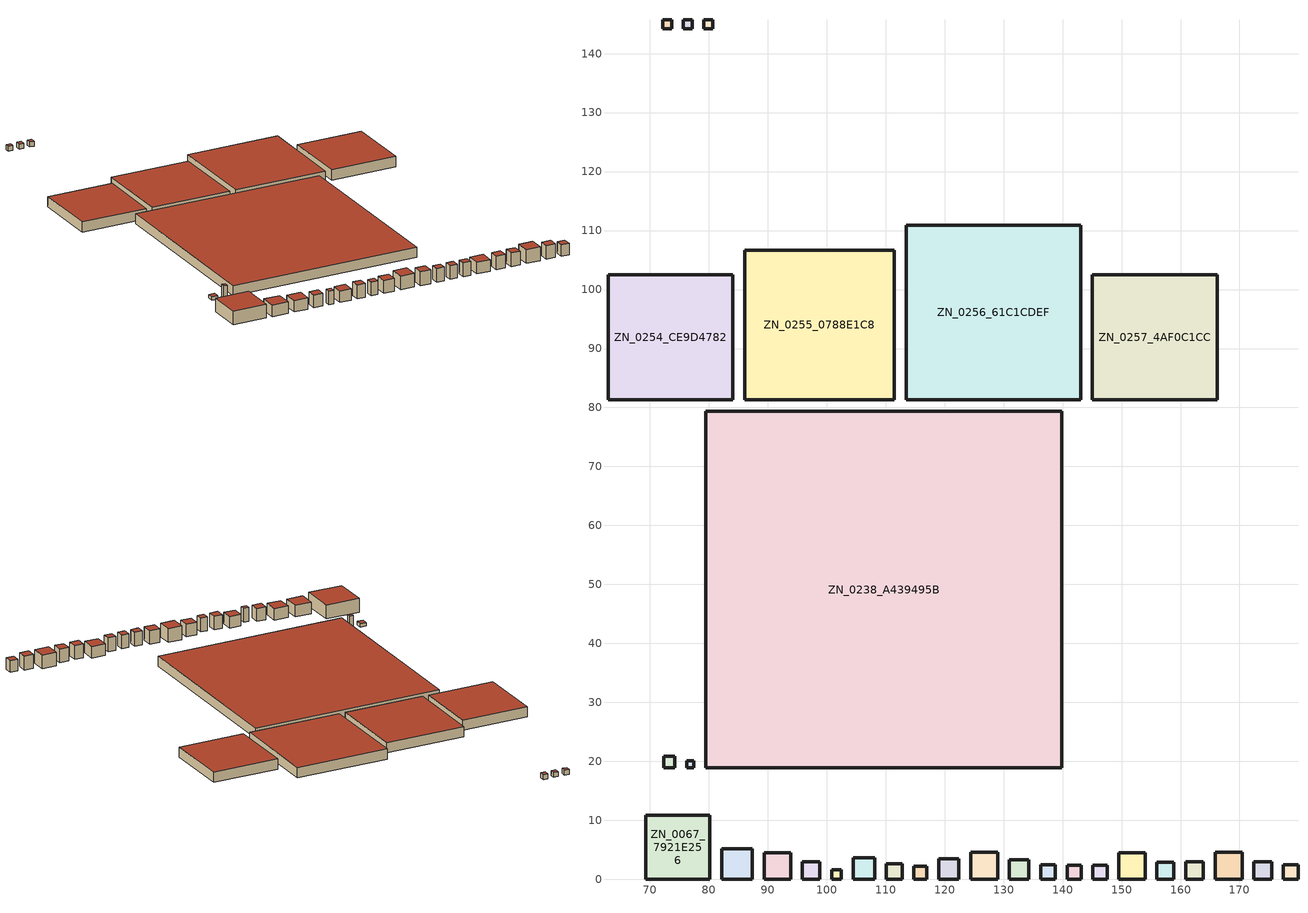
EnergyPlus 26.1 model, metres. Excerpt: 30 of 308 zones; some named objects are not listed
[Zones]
ZN_0067_7921E256
 floor ground (Default_Floor_Construction): 69.35,10.85 80.2,10.85 80.2,0 69.35,0 z26.6
 wall outside (Default_Wall_Construction): 80.2,10.85 69.35,10.85 69.35,0 80.2,0 80.2,10.85 z26.6:30.92
 roof outside (Default_Roof_Construction): 69.35,0 80.2,0 80.2,10.85 69.35,10.85 z30.92
ZN_0073_89407D05
 floor ground (Default_Floor_Construction): 82.2,5.21 87.4,5.21 87.4,0 82.2,0 z26.6
 wall outside (Default_Wall_Construction): 87.4,5.21 82.2,5.21 82.2,0 87.4,0 87.4,5.21 z26.6:30.2
 roof outside (Default_Roof_Construction): 82.2,0 87.4,0 87.4,5.21 82.2,5.21 z30.2
ZN_0074_4243A346
 floor ground (Default_Floor_Construction): 89.4,4.49 93.89,4.49 93.89,0 89.4,0 z26.6
 wall outside (Default_Wall_Construction): 93.89,4.49 89.4,4.49 89.4,0 93.89,0 93.89,4.49 z26.6:30.2
 roof outside (Default_Roof_Construction): 89.4,0 93.89,0 93.89,4.49 89.4,4.49 z30.2
ZN_0153_B9D61F34
 floor ground (Default_Floor_Construction): 95.89,2.95 98.84,2.95 98.84,0 95.89,0 z26.6
 wall outside (Default_Wall_Construction): 98.84,2.95 95.89,2.95 95.89,0 98.84,0 98.84,2.95 z26.6:30.6
 roof outside (Default_Roof_Construction): 95.89,0 98.84,0 98.84,2.95 95.89,2.95 z30.6
ZN_0154_04DA8D93
 floor ground (Default_Floor_Construction): 100.84,1.63 102.47,1.63 102.47,0 100.84,0 z26.6
 wall outside (Default_Wall_Construction): 102.47,1.63 100.84,1.63 100.84,0 102.47,0 102.47,1.63 z26.6:30.92
 roof outside (Default_Roof_Construction): 100.84,0 102.47,0 102.47,1.63 100.84,1.63 z30.92
ZN_0155_9D91A08E
 floor ground (Default_Floor_Construction): 104.47,3.65 108.12,3.65 108.12,0 104.47,0 z26.6
 wall outside (Default_Wall_Construction): 108.12,3.65 104.47,3.65 104.47,0 108.12,0 108.12,3.65 z26.6:30.2
 roof outside (Default_Roof_Construction): 104.47,0 108.12,0 108.12,3.65 104.47,3.65 z30.2
ZN_0156_4CAB573A
 floor ground (Default_Floor_Construction): 110.12,2.67 112.79,2.67 112.79,0 110.12,0 z26.6
 wall outside (Default_Wall_Construction): 112.79,2.67 110.12,2.67 110.12,0 112.79,0 112.79,2.67 z26.6:30.92
 roof outside (Default_Roof_Construction): 110.12,0 112.79,0 112.79,2.67 110.12,2.67 z30.92
ZN_0157_D9287011
 floor ground (Default_Floor_Construction): 114.79,2.18 116.97,2.18 116.97,0 114.79,0 z26.6
 wall outside (Default_Wall_Construction): 116.97,2.18 114.79,2.18 114.79,0 116.97,0 116.97,2.18 z26.6:30.92
 roof outside (Default_Roof_Construction): 114.79,0 116.97,0 116.97,2.18 114.79,2.18 z30.92
ZN_0158_27FD3C13
 floor ground (Default_Floor_Construction): 118.97,3.46 122.42,3.46 122.42,0 118.97,0 z26.6
 wall outside (Default_Wall_Construction): 122.42,3.46 118.97,3.46 118.97,0 122.42,0 122.42,3.46 z26.6:30.6
 roof outside (Default_Roof_Construction): 118.97,0 122.42,0 122.42,3.46 118.97,3.46 z30.6
ZN_0159_9D803010
 floor ground (Default_Floor_Construction): 124.42,4.55 128.98,4.55 128.98,0 124.42,0 z26.6
 wall outside (Default_Wall_Construction): 128.98,4.55 124.42,4.55 124.42,0 128.98,0 128.98,4.55 z26.6:30.92
 roof outside (Default_Roof_Construction): 124.42,0 128.98,0 128.98,4.55 124.42,4.55 z30.92
ZN_0160_4B3AB0EC
 floor ground (Default_Floor_Construction): 130.98,3.33 134.3,3.33 134.3,0 130.98,0 z26.6
 wall outside (Default_Wall_Construction): 134.3,3.33 130.98,3.33 130.98,0 134.3,0 134.3,3.33 z26.6:30.92
 roof outside (Default_Roof_Construction): 130.98,0 134.3,0 134.3,3.33 130.98,3.33 z30.92
ZN_0161_3F37EE41
 floor ground (Default_Floor_Construction): 136.3,2.46 138.77,2.46 138.77,0 136.3,0 z26.6
 wall outside (Default_Wall_Construction): 138.77,2.46 136.3,2.46 136.3,0 138.77,0 138.77,2.46 z26.6:30.92
 roof outside (Default_Roof_Construction): 136.3,0 138.77,0 138.77,2.46 136.3,2.46 z30.92
ZN_0162_439E8090
 floor ground (Default_Floor_Construction): 140.76,2.36 143.13,2.36 143.13,0 140.76,0 z26.6
 wall outside (Default_Wall_Construction): 143.13,2.36 140.76,2.36 140.76,0 143.13,0 143.13,2.36 z26.6:30.92
 roof outside (Default_Roof_Construction): 140.76,0 143.13,0 143.13,2.36 140.76,2.36 z30.92
ZN_0163_339C02C2
 floor ground (Default_Floor_Construction): 145.13,2.41 147.54,2.41 147.54,0 145.13,0 z26.6
 wall outside (Default_Wall_Construction): 147.54,2.41 145.13,2.41 145.13,0 147.54,0 147.54,2.41 z26.6:30.92
 roof outside (Default_Roof_Construction): 145.13,0 147.54,0 147.54,2.41 145.13,2.41 z30.92
ZN_0164_69AD16CD
 floor ground (Default_Floor_Construction): 149.54,4.47 154.01,4.47 154.01,0 149.54,0 z26.6
 wall outside (Default_Wall_Construction): 154.01,4.47 149.54,4.47 149.54,0 154.01,0 154.01,4.47 z26.6:30.2
 roof outside (Default_Roof_Construction): 149.54,0 154.01,0 154.01,4.47 149.54,4.47 z30.2
ZN_0165_8DFCB2B8
 floor ground (Default_Floor_Construction): 156.01,2.88 158.89,2.88 158.89,0 156.01,0 z26.6
 wall outside (Default_Wall_Construction): 158.89,2.88 156.01,2.88 156.01,0 158.89,0 158.89,2.88 z26.6:30.92
 roof outside (Default_Roof_Construction): 156.01,0 158.89,0 158.89,2.88 156.01,2.88 z30.92
ZN_0166_C2C36B41
 floor ground (Default_Floor_Construction): 160.89,2.98 163.87,2.98 163.87,0 160.89,0 z26.6
 wall outside (Default_Wall_Construction): 163.87,2.98 160.89,2.98 160.89,0 163.87,0 163.87,2.98 z26.6:30.92
 roof outside (Default_Roof_Construction): 160.89,0 163.87,0 163.87,2.98 160.89,2.98 z30.92
ZN_0167_520E2762
 floor ground (Default_Floor_Construction): 165.87,4.59 170.46,4.59 170.46,0 165.87,0 z26.6
 wall outside (Default_Wall_Construction): 170.46,4.59 165.87,4.59 165.87,0 170.46,0 170.46,4.59 z26.6:30.92
 roof outside (Default_Roof_Construction): 165.87,0 170.46,0 170.46,4.59 165.87,4.59 z30.92
ZN_0168_588DFD95
 floor ground (Default_Floor_Construction): 172.46,2.97 175.43,2.97 175.43,0 172.46,0 z26.6
 wall outside (Default_Wall_Construction): 175.43,2.97 172.46,2.97 172.46,0 175.43,0 175.43,2.97 z26.6:30.92
 roof outside (Default_Roof_Construction): 172.46,0 175.43,0 175.43,2.97 172.46,2.97 z30.92
ZN_0169_66E20AA4
 floor ground (Default_Floor_Construction): 177.43,2.49 179.92,2.49 179.92,0 177.43,0 z26.6
 wall outside (Default_Wall_Construction): 179.92,2.49 177.43,2.49 177.43,0 179.92,0 179.92,2.49 z26.6:30.2
 roof outside (Default_Roof_Construction): 177.43,0 179.92,0 179.92,2.49 177.43,2.49 z30.2
ZN_0227_3891FF71
 floor ground (Default_Floor_Construction): 72.34,20.86 74.28,20.86 74.28,18.92 72.34,18.92 z26.6
 wall outside (Default_Wall_Construction): 74.28,20.86 72.34,20.86 72.34,18.92 74.28,18.92 74.28,20.86 z26.6:27.65
 roof outside (Default_Roof_Construction): 72.34,18.92 74.28,18.92 74.28,20.86 72.34,20.86 z27.65
ZN_0233_4EE70807
 floor ground (Default_Floor_Construction): 76.28,20.12 77.48,20.12 77.48,18.92 76.28,18.92 z26.6
 wall outside (Default_Wall_Construction): 77.48,20.12 76.28,20.12 76.28,18.92 77.48,18.92 77.48,20.12 z26.6:30.4
 roof outside (Default_Roof_Construction): 76.28,18.92 77.48,18.92 77.48,20.12 76.28,20.12 z30.4
ZN_0238_A439495B
 floor ground (Default_Floor_Construction): 79.48,79.32 139.88,79.32 139.88,18.92 79.48,18.92 z26.6
 wall outside (Default_Wall_Construction): 139.88,79.32 79.48,79.32 79.48,18.92 139.88,18.92 139.88,79.32 z26.6:29.8
 roof outside (Default_Roof_Construction): 79.48,18.92 139.88,18.92 139.88,79.32 79.48,79.32 z29.8
ZN_0254_CE9D4782
 floor ground (Default_Floor_Construction): 62.93,102.49 84.09,102.49 84.09,81.32 62.93,81.32 z26.6
 wall outside (Default_Wall_Construction): 84.09,102.49 62.93,102.49 62.93,81.32 84.09,81.32 84.09,102.49 z26.6:29.8
 roof outside (Default_Roof_Construction): 62.93,81.32 84.09,81.32 84.09,102.49 62.93,102.49 z29.8
ZN_0255_0788E1C8
 floor ground (Default_Floor_Construction): 86.09,106.69 111.46,106.69 111.46,81.32 86.09,81.32 z26.6
 wall outside (Default_Wall_Construction): 111.46,106.69 86.09,106.69 86.09,81.32 111.46,81.32 111.46,106.69 z26.6:29.8
 roof outside (Default_Roof_Construction): 86.09,81.32 111.46,81.32 111.46,106.69 86.09,106.69 z29.8
ZN_0256_61C1CDEF
 floor ground (Default_Floor_Construction): 113.46,110.92 143.06,110.92 143.06,81.32 113.46,81.32 z26.6
 wall outside (Default_Wall_Construction): 143.06,110.92 113.46,110.92 113.46,81.32 143.06,81.32 143.06,110.92 z26.6:29.8
 roof outside (Default_Roof_Construction): 113.46,81.32 143.06,81.32 143.06,110.92 113.46,110.92 z29.8
ZN_0257_4AF0C1CC
 floor ground (Default_Floor_Construction): 145.06,102.49 166.22,102.49 166.22,81.32 145.06,81.32 z26.6
 wall outside (Default_Wall_Construction): 166.22,102.49 145.06,102.49 145.06,81.32 166.22,81.32 166.22,102.49 z26.6:29.8
 roof outside (Default_Roof_Construction): 145.06,81.32 166.22,81.32 166.22,102.49 145.06,102.49 z29.8
ZN_0299_4A29A494
 floor ground (Default_Floor_Construction): 72.2,145.75 73.7,145.75 73.7,144.25 72.2,144.25 z26.6
 wall outside (Default_Wall_Construction): 73.7,145.75 72.2,145.75 72.2,144.25 73.7,144.25 73.7,145.75 z26.6:28.17
 roof outside (Default_Roof_Construction): 72.2,144.25 73.7,144.25 73.7,145.75 72.2,145.75 z28.17
ZN_0300_57F5CE82
 floor ground (Default_Floor_Construction): 75.7,145.75 77.2,145.75 77.2,144.25 75.7,144.25 z26.6
 wall outside (Default_Wall_Construction): 77.2,145.75 75.7,145.75 75.7,144.25 77.2,144.25 77.2,145.75 z26.6:28.17
 roof outside (Default_Roof_Construction): 75.7,144.25 77.2,144.25 77.2,145.75 75.7,145.75 z28.17
ZN_0301_A2B0C854
 floor ground (Default_Floor_Construction): 79.2,145.75 80.7,145.75 80.7,144.25 79.2,144.25 z26.6
 wall outside (Default_Wall_Construction): 80.7,145.75 79.2,145.75 79.2,144.25 80.7,144.25 80.7,145.75 z26.6:28.17
 roof outside (Default_Roof_Construction): 79.2,144.25 80.7,144.25 80.7,145.75 79.2,145.75 z28.17
[Building]
GreenFlow_MVP_Building: 0, City, 0.04, 0.4, FullExterior
[SizingPeriod:DesignDay]
GreenFlow_Hanoi_Summer_Design_Day: 7, 21, SummerDesignDay, 35, 8, , , Wetbulb, 26, , , , , 101325, 3, 180, No, No, No, ASHRAEClearSky, , , , , 1
GreenFlow_Hanoi_Winter_Design_Day: 1, 21, WinterDesignDay, 12, 5, , , Wetbulb, 8, , , , , 101325, 3, 0, No, No, No, ASHRAEClearSky, , , , , 0.8
[Site:Location]
Hanoi.City: 21.03, 105.85, 7, 10
[Site:GroundTemperature:BuildingSurface]
18, 18, 20, 23, 26, 28, 29, 29, 27, 25, 22, 19
[Material]
Default_Material_Mass: MediumRough, 0.2, 1, 1000, 1000
[Material:NoMass]
Default_Insulation: MediumRough, 2
[Construction]
Default_Wall_Construction; Default_Roof_Construction: Default_Material_Mass, Default_Insulation
Default_Floor_Construction: Default_Material_Mass
[Zone]
ZN_0067_7921E256: 0, 69.3474, 0, 26.6, 1, 1, 4.32, 508.544, 117.719, , , Yes
ZN_0073_89407D05: 0, 82.1972, 0, 26.6, 1, 1, 3.6, 97.6135, 27.1149, , , Yes
ZN_0074_4243A346: 0, 89.4044, 0, 26.6, 1, 1, 3.6, 72.5348, 20.1486, , , Yes
ZN_0153_B9D61F34: 0, 95.8931, 0, 26.6, 1, 1, 4, 34.8179, 8.70449, , , Yes
ZN_0154_04DA8D93: 0, 100.843, 0, 26.6, 1, 1, 4.32, 11.439, 2.64793, , , Yes
ZN_0155_9D91A08E: 0, 104.471, 0, 26.6, 1, 1, 3.6, 47.9841, 13.3289, , , Yes
ZN_0156_4CAB573A: 0, 110.122, 0, 26.6, 1, 1, 4.32, 30.6863, 7.10331, , , Yes
ZN_0157_D9287011: 0, 114.787, 0, 26.6, 1, 1, 4.32, 20.5168, 4.74926, , , Yes
ZN_0158_27FD3C13: 0, 118.966, 0, 26.6, 1, 1, 4, 47.787, 11.9467, , , Yes
ZN_0159_9D803010: 0, 124.422, 0, 26.6, 1, 1, 4.32, 89.5774, 20.7355, , , Yes
ZN_0160_4B3AB0EC: 0, 130.976, 0, 26.6, 1, 1, 4.32, 47.7728, 11.0585, , , Yes
ZN_0161_3F37EE41: 0, 136.302, 0, 26.6, 1, 1, 4.32, 26.2151, 6.06832, , , Yes
ZN_0162_439E8090: 0, 140.765, 0, 26.6, 1, 1, 4.32, 24.1396, 5.58786, , , Yes
ZN_0163_339C02C2: 0, 145.129, 0, 26.6, 1, 1, 4.32, 25.0522, 5.79913, , , Yes
ZN_0164_69AD16CD: 0, 149.537, 0, 26.6, 1, 1, 3.6, 71.9671, 19.9909, , , Yes
ZN_0165_8DFCB2B8: 0, 156.008, 0, 26.6, 1, 1, 4.32, 35.9371, 8.31877, , , Yes
ZN_0166_C2C36B41: 0, 160.892, 0, 26.6, 1, 1, 4.32, 38.2907, 8.86358, , , Yes
ZN_0167_520E2762: 0, 165.869, 0, 26.6, 1, 1, 4.32, 90.9466, 21.0524, , , Yes
ZN_0168_588DFD95: 0, 172.458, 0, 26.6, 1, 1, 4.32, 38.1792, 8.83778, , , Yes
ZN_0169_66E20AA4: 0, 177.431, 0, 26.6, 1, 1, 3.6, 22.2898, 6.19161, , , Yes
ZN_0227_3891FF71: 0, 72.3384, 18.9181, 26.6, 1, 1, 1.0536, 3.97365, 3.7715, , , Yes
ZN_0233_4EE70807: 0, 76.2804, 18.9181, 26.6, 1, 1, 3.8, 5.46, 1.43684, , , Yes
ZN_0238_A439495B: 0, 79.4791, 18.9181, 26.6, 1, 1, 3.2, 11676.1, 3648.79, , , Yes
ZN_0254_CE9D4782: 0, 62.9272, 81.3233, 26.6, 1, 1, 3.2, 1433.14, 447.856, , , Yes
ZN_0255_0788E1C8: 0, 86.0898, 81.3233, 26.6, 1, 1, 3.2, 2059.85, 643.703, , , Yes
ZN_0256_61C1CDEF: 0, 113.461, 81.3233, 26.6, 1, 1, 3.2, 2803.41, 876.064, , , Yes
ZN_0257_4AF0C1CC: 0, 145.06, 81.3233, 26.6, 1, 1, 3.2, 1433.14, 447.856, , , Yes
ZN_0299_4A29A494: 0, 72.1997, 144.251, 26.6, 1, 1, 1.5707, 3.53408, 2.25, , , Yes
ZN_0300_57F5CE82: 0, 75.6997, 144.251, 26.6, 1, 1, 1.5707, 3.53408, 2.25, , , Yes
ZN_0301_A2B0C854: 0, 79.1997, 144.251, 26.6, 1, 1, 1.5707, 3.53408, 2.25, , , Yes
[People]
ZN_0067_7921E256_People: ZN_0067_7921E256, GreenFlow_Occupancy_Schedule, People, 11.7719, , , 0.3, , Activity_Level_Default
ZN_0073_89407D05_People: ZN_0073_89407D05, GreenFlow_Occupancy_Schedule, People, 10.8459, , , 0.3, , Activity_Level_Default
ZN_0074_4243A346_People: ZN_0074_4243A346, GreenFlow_Occupancy_Schedule, People, 8.0594, , , 0.3, , Activity_Level_Default
ZN_0153_B9D61F34_People: ZN_0153_B9D61F34, GreenFlow_Occupancy_Schedule, People, 1.7409, , , 0.3, , Activity_Level_Default
ZN_0154_04DA8D93_People: ZN_0154_04DA8D93, GreenFlow_Occupancy_Schedule, People, 0.1324, , , 0.3, , Activity_Level_Default
ZN_0155_9D91A08E_People: ZN_0155_9D91A08E, GreenFlow_Occupancy_Schedule, People, 5.3316, , , 0.3, , Activity_Level_Default
ZN_0156_4CAB573A_People: ZN_0156_4CAB573A, GreenFlow_Occupancy_Schedule, People, 0.3552, , , 0.3, , Activity_Level_Default
ZN_0157_D9287011_People: ZN_0157_D9287011, GreenFlow_Occupancy_Schedule, People, 0.2375, , , 0.3, , Activity_Level_Default
ZN_0158_27FD3C13_People: ZN_0158_27FD3C13, GreenFlow_Occupancy_Schedule, People, 2.3893, , , 0.3, , Activity_Level_Default
ZN_0159_9D803010_People: ZN_0159_9D803010, GreenFlow_Occupancy_Schedule, People, 8.2942, , , 0.3, , Activity_Level_Default
ZN_0160_4B3AB0EC_People: ZN_0160_4B3AB0EC, GreenFlow_Occupancy_Schedule, People, 0.5529, , , 0.3, , Activity_Level_Default
ZN_0161_3F37EE41_People: ZN_0161_3F37EE41, GreenFlow_Occupancy_Schedule, People, 0.6068, , , 0.3, , Activity_Level_Default
ZN_0162_439E8090_People: ZN_0162_439E8090, GreenFlow_Occupancy_Schedule, People, 0.5588, , , 0.3, , Activity_Level_Default
ZN_0163_339C02C2_People: ZN_0163_339C02C2, GreenFlow_Occupancy_Schedule, People, 0.5799, , , 0.3, , Activity_Level_Default
ZN_0164_69AD16CD_People: ZN_0164_69AD16CD, GreenFlow_Occupancy_Schedule, People, 7.9963, , , 0.3, , Activity_Level_Default
ZN_0165_8DFCB2B8_People: ZN_0165_8DFCB2B8, GreenFlow_Occupancy_Schedule, People, 0.4159, , , 0.3, , Activity_Level_Default
ZN_0166_C2C36B41_People: ZN_0166_C2C36B41, GreenFlow_Occupancy_Schedule, People, 0.8864, , , 0.3, , Activity_Level_Default
ZN_0167_520E2762_People: ZN_0167_520E2762, GreenFlow_Occupancy_Schedule, People, 8.421, , , 0.3, , Activity_Level_Default
ZN_0168_588DFD95_People: ZN_0168_588DFD95, GreenFlow_Occupancy_Schedule, People, 1.7676, , , 0.3, , Activity_Level_Default
ZN_0169_66E20AA4_People: ZN_0169_66E20AA4, GreenFlow_Occupancy_Schedule, People, 0.3096, , , 0.3, , Activity_Level_Default
ZN_0227_3891FF71_People: ZN_0227_3891FF71, GreenFlow_Occupancy_Schedule, People, 0.1257, , , 0.3, , Activity_Level_Default
ZN_0233_4EE70807_People: ZN_0233_4EE70807, GreenFlow_Occupancy_Schedule, People, 0.0479, , , 0.3, , Activity_Level_Default
ZN_0238_A439495B_People: ZN_0238_A439495B, GreenFlow_Occupancy_Schedule, People, 121.626, , , 0.3, , Activity_Level_Default
ZN_0254_CE9D4782_People: ZN_0254_CE9D4782, GreenFlow_Occupancy_Schedule, People, 44.7856, , , 0.3, , Activity_Level_Default
ZN_0255_0788E1C8_People: ZN_0255_0788E1C8, GreenFlow_Occupancy_Schedule, People, 64.3703, , , 0.3, , Activity_Level_Default
ZN_0256_61C1CDEF_People: ZN_0256_61C1CDEF, GreenFlow_Occupancy_Schedule, People, 87.6064, , , 0.3, , Activity_Level_Default
ZN_0257_4AF0C1CC_People: ZN_0257_4AF0C1CC, GreenFlow_Occupancy_Schedule, People, 44.7856, , , 0.3, , Activity_Level_Default
ZN_0299_4A29A494_People: ZN_0299_4A29A494, GreenFlow_Occupancy_Schedule, People, 0.15, , , 0.3, , Activity_Level_Default
ZN_0300_57F5CE82_People: ZN_0300_57F5CE82, GreenFlow_Occupancy_Schedule, People, 0.15, , , 0.3, , Activity_Level_Default
ZN_0301_A2B0C854_People: ZN_0301_A2B0C854, GreenFlow_Occupancy_Schedule, People, 0.15, , , 0.3, , Activity_Level_Default
[Lights]
ZN_0067_7921E256_Lights: ZN_0067_7921E256, GreenFlow_Lights_Schedule, Watts/Area, , 10, , 0, 0.4, 0.2
ZN_0073_89407D05_Lights: ZN_0073_89407D05, GreenFlow_Lights_Schedule, Watts/Area, , 12, , 0, 0.4, 0.2
ZN_0074_4243A346_Lights: ZN_0074_4243A346, GreenFlow_Lights_Schedule, Watts/Area, , 12, , 0, 0.4, 0.2
ZN_0153_B9D61F34_Lights: ZN_0153_B9D61F34, GreenFlow_Lights_Schedule, Watts/Area, , 10, , 0, 0.4, 0.2
ZN_0154_04DA8D93_Lights: ZN_0154_04DA8D93, GreenFlow_Lights_Schedule, Watts/Area, , 6, , 0, 0.4, 0.2
ZN_0155_9D91A08E_Lights: ZN_0155_9D91A08E, GreenFlow_Lights_Schedule, Watts/Area, , 12, , 0, 0.4, 0.2
ZN_0156_4CAB573A_Lights: ZN_0156_4CAB573A, GreenFlow_Lights_Schedule, Watts/Area, , 6, , 0, 0.4, 0.2
ZN_0157_D9287011_Lights: ZN_0157_D9287011, GreenFlow_Lights_Schedule, Watts/Area, , 6, , 0, 0.4, 0.2
ZN_0158_27FD3C13_Lights: ZN_0158_27FD3C13, GreenFlow_Lights_Schedule, Watts/Area, , 10, , 0, 0.4, 0.2
ZN_0159_9D803010_Lights: ZN_0159_9D803010, GreenFlow_Lights_Schedule, Watts/Area, , 12, , 0, 0.4, 0.2
ZN_0160_4B3AB0EC_Lights: ZN_0160_4B3AB0EC, GreenFlow_Lights_Schedule, Watts/Area, , 6, , 0, 0.4, 0.2
ZN_0161_3F37EE41_Lights: ZN_0161_3F37EE41, GreenFlow_Lights_Schedule, Watts/Area, , 10, , 0, 0.4, 0.2
ZN_0162_439E8090_Lights: ZN_0162_439E8090, GreenFlow_Lights_Schedule, Watts/Area, , 10, , 0, 0.4, 0.2
ZN_0163_339C02C2_Lights: ZN_0163_339C02C2, GreenFlow_Lights_Schedule, Watts/Area, , 10, , 0, 0.4, 0.2
ZN_0164_69AD16CD_Lights: ZN_0164_69AD16CD, GreenFlow_Lights_Schedule, Watts/Area, , 12, , 0, 0.4, 0.2
ZN_0165_8DFCB2B8_Lights: ZN_0165_8DFCB2B8, GreenFlow_Lights_Schedule, Watts/Area, , 6, , 0, 0.4, 0.2
ZN_0166_C2C36B41_Lights: ZN_0166_C2C36B41, GreenFlow_Lights_Schedule, Watts/Area, , 10, , 0, 0.4, 0.2
ZN_0167_520E2762_Lights: ZN_0167_520E2762, GreenFlow_Lights_Schedule, Watts/Area, , 12, , 0, 0.4, 0.2
ZN_0168_588DFD95_Lights: ZN_0168_588DFD95, GreenFlow_Lights_Schedule, Watts/Area, , 10, , 0, 0.4, 0.2
ZN_0169_66E20AA4_Lights: ZN_0169_66E20AA4, GreenFlow_Lights_Schedule, Watts/Area, , 6, , 0, 0.4, 0.2
ZN_0227_3891FF71_Lights: ZN_0227_3891FF71, GreenFlow_Lights_Schedule, Watts/Area, , 5, , 0, 0.4, 0.2
ZN_0233_4EE70807_Lights: ZN_0233_4EE70807, GreenFlow_Lights_Schedule, Watts/Area, , 5, , 0, 0.4, 0.2
ZN_0238_A439495B_Lights: ZN_0238_A439495B, GreenFlow_Lights_Schedule, Watts/Area, , 4, , 0, 0.4, 0.2
ZN_0254_CE9D4782_Lights: ZN_0254_CE9D4782, GreenFlow_Lights_Schedule, Watts/Area, , 10, , 0, 0.4, 0.2
ZN_0255_0788E1C8_Lights: ZN_0255_0788E1C8, GreenFlow_Lights_Schedule, Watts/Area, , 10, , 0, 0.4, 0.2
ZN_0256_61C1CDEF_Lights: ZN_0256_61C1CDEF, GreenFlow_Lights_Schedule, Watts/Area, , 10, , 0, 0.4, 0.2
ZN_0257_4AF0C1CC_Lights: ZN_0257_4AF0C1CC, GreenFlow_Lights_Schedule, Watts/Area, , 10, , 0, 0.4, 0.2
ZN_0299_4A29A494_Lights: ZN_0299_4A29A494, GreenFlow_Lights_Schedule, Watts/Area, , 8, , 0, 0.4, 0.2
ZN_0300_57F5CE82_Lights: ZN_0300_57F5CE82, GreenFlow_Lights_Schedule, Watts/Area, , 8, , 0, 0.4, 0.2
ZN_0301_A2B0C854_Lights: ZN_0301_A2B0C854, GreenFlow_Lights_Schedule, Watts/Area, , 8, , 0, 0.4, 0.2
[ElectricEquipment]
ZN_0067_7921E256_Equipment: ZN_0067_7921E256, GreenFlow_Equipment_Schedule, Watts/Area, , 12, , 0, 0.5, 0
ZN_0073_89407D05_Equipment: ZN_0073_89407D05, GreenFlow_Equipment_Schedule, Watts/Area, , 10, , 0, 0.5, 0
ZN_0074_4243A346_Equipment: ZN_0074_4243A346, GreenFlow_Equipment_Schedule, Watts/Area, , 10, , 0, 0.5, 0
ZN_0153_B9D61F34_Equipment: ZN_0153_B9D61F34, GreenFlow_Equipment_Schedule, Watts/Area, , 15, , 0, 0.5, 0
ZN_0154_04DA8D93_Equipment: ZN_0154_04DA8D93, GreenFlow_Equipment_Schedule, Watts/Area, , 3, , 0, 0.5, 0
ZN_0155_9D91A08E_Equipment: ZN_0155_9D91A08E, GreenFlow_Equipment_Schedule, Watts/Area, , 10, , 0, 0.5, 0
ZN_0156_4CAB573A_Equipment: ZN_0156_4CAB573A, GreenFlow_Equipment_Schedule, Watts/Area, , 3, , 0, 0.5, 0
ZN_0157_D9287011_Equipment: ZN_0157_D9287011, GreenFlow_Equipment_Schedule, Watts/Area, , 3, , 0, 0.5, 0
ZN_0158_27FD3C13_Equipment: ZN_0158_27FD3C13, GreenFlow_Equipment_Schedule, Watts/Area, , 15, , 0, 0.5, 0
ZN_0159_9D803010_Equipment: ZN_0159_9D803010, GreenFlow_Equipment_Schedule, Watts/Area, , 10, , 0, 0.5, 0
ZN_0160_4B3AB0EC_Equipment: ZN_0160_4B3AB0EC, GreenFlow_Equipment_Schedule, Watts/Area, , 3, , 0, 0.5, 0
ZN_0161_3F37EE41_Equipment: ZN_0161_3F37EE41, GreenFlow_Equipment_Schedule, Watts/Area, , 12, , 0, 0.5, 0
ZN_0162_439E8090_Equipment: ZN_0162_439E8090, GreenFlow_Equipment_Schedule, Watts/Area, , 12, , 0, 0.5, 0
ZN_0163_339C02C2_Equipment: ZN_0163_339C02C2, GreenFlow_Equipment_Schedule, Watts/Area, , 12, , 0, 0.5, 0
ZN_0164_69AD16CD_Equipment: ZN_0164_69AD16CD, GreenFlow_Equipment_Schedule, Watts/Area, , 10, , 0, 0.5, 0
ZN_0165_8DFCB2B8_Equipment: ZN_0165_8DFCB2B8, GreenFlow_Equipment_Schedule, Watts/Area, , 3, , 0, 0.5, 0
ZN_0166_C2C36B41_Equipment: ZN_0166_C2C36B41, GreenFlow_Equipment_Schedule, Watts/Area, , 12, , 0, 0.5, 0
ZN_0167_520E2762_Equipment: ZN_0167_520E2762, GreenFlow_Equipment_Schedule, Watts/Area, , 10, , 0, 0.5, 0
ZN_0168_588DFD95_Equipment: ZN_0168_588DFD95, GreenFlow_Equipment_Schedule, Watts/Area, , 15, , 0, 0.5, 0
ZN_0169_66E20AA4_Equipment: ZN_0169_66E20AA4, GreenFlow_Equipment_Schedule, Watts/Area, , 3, , 0, 0.5, 0
ZN_0227_3891FF71_Equipment: ZN_0227_3891FF71, GreenFlow_Equipment_Schedule, Watts/Area, , 20, , 0, 0.5, 0
ZN_0233_4EE70807_Equipment: ZN_0233_4EE70807, GreenFlow_Equipment_Schedule, Watts/Area, , 20, , 0, 0.5, 0
ZN_0238_A439495B_Equipment: ZN_0238_A439495B, GreenFlow_Equipment_Schedule, Watts/Area, , 2, , 0, 0.5, 0
ZN_0254_CE9D4782_Equipment: ZN_0254_CE9D4782, GreenFlow_Equipment_Schedule, Watts/Area, , 12, , 0, 0.5, 0
ZN_0255_0788E1C8_Equipment: ZN_0255_0788E1C8, GreenFlow_Equipment_Schedule, Watts/Area, , 12, , 0, 0.5, 0
ZN_0256_61C1CDEF_Equipment: ZN_0256_61C1CDEF, GreenFlow_Equipment_Schedule, Watts/Area, , 12, , 0, 0.5, 0
ZN_0257_4AF0C1CC_Equipment: ZN_0257_4AF0C1CC, GreenFlow_Equipment_Schedule, Watts/Area, , 12, , 0, 0.5, 0
ZN_0299_4A29A494_Equipment: ZN_0299_4A29A494, GreenFlow_Equipment_Schedule, Watts/Area, , 8, , 0, 0.5, 0
ZN_0300_57F5CE82_Equipment: ZN_0300_57F5CE82, GreenFlow_Equipment_Schedule, Watts/Area, , 8, , 0, 0.5, 0
ZN_0301_A2B0C854_Equipment: ZN_0301_A2B0C854, GreenFlow_Equipment_Schedule, Watts/Area, , 8, , 0, 0.5, 0
[DesignSpecification:OutdoorAir]
ZN_0067_7921E256_OutdoorAir; ZN_0073_89407D05_OutdoorAir; ZN_0074_4243A346_OutdoorAir; ZN_0153_B9D61F34_OutdoorAir; ZN_0154_04DA8D93_OutdoorAir; ZN_0155_9D91A08E_OutdoorAir; ZN_0156_4CAB573A_OutdoorAir; ZN_0157_D9287011_OutdoorAir; ZN_0158_27FD3C13_OutdoorAir; ZN_0159_9D803010_OutdoorAir; ZN_0160_4B3AB0EC_OutdoorAir; ZN_0161_3F37EE41_OutdoorAir; ZN_0162_439E8090_OutdoorAir; ZN_0163_339C02C2_OutdoorAir; ZN_0164_69AD16CD_OutdoorAir; ZN_0165_8DFCB2B8_OutdoorAir; ZN_0166_C2C36B41_OutdoorAir; ZN_0167_520E2762_OutdoorAir; ZN_0168_588DFD95_OutdoorAir; ZN_0169_66E20AA4_OutdoorAir; ZN_0227_3891FF71_OutdoorAir; ZN_0233_4EE70807_OutdoorAir; ZN_0254_CE9D4782_OutdoorAir; ZN_0255_0788E1C8_OutdoorAir; ZN_0256_61C1CDEF_OutdoorAir; ZN_0257_4AF0C1CC_OutdoorAir; ZN_0299_4A29A494_OutdoorAir; ZN_0300_57F5CE82_OutdoorAir; ZN_0301_A2B0C854_OutdoorAir: Sum, 0.00944, 0.0003
ZN_0238_A439495B_OutdoorAir: Sum, 0.002, 0.0001
[ZoneInfiltration:DesignFlowRate]
ZN_0067_7921E256_Infiltration: ZN_0067_7921E256, Always_On, AirChanges/Hour, , , , 0.3
ZN_0073_89407D05_Infiltration: ZN_0073_89407D05, Always_On, AirChanges/Hour, , , , 0.3
ZN_0074_4243A346_Infiltration: ZN_0074_4243A346, Always_On, AirChanges/Hour, , , , 0.3
ZN_0153_B9D61F34_Infiltration: ZN_0153_B9D61F34, Always_On, AirChanges/Hour, , , , 0.3
ZN_0154_04DA8D93_Infiltration: ZN_0154_04DA8D93, Always_On, AirChanges/Hour, , , , 0.3
ZN_0155_9D91A08E_Infiltration: ZN_0155_9D91A08E, Always_On, AirChanges/Hour, , , , 0.3
ZN_0156_4CAB573A_Infiltration: ZN_0156_4CAB573A, Always_On, AirChanges/Hour, , , , 0.3
ZN_0157_D9287011_Infiltration: ZN_0157_D9287011, Always_On, AirChanges/Hour, , , , 0.3
ZN_0158_27FD3C13_Infiltration: ZN_0158_27FD3C13, Always_On, AirChanges/Hour, , , , 0.3
ZN_0159_9D803010_Infiltration: ZN_0159_9D803010, Always_On, AirChanges/Hour, , , , 0.3
ZN_0160_4B3AB0EC_Infiltration: ZN_0160_4B3AB0EC, Always_On, AirChanges/Hour, , , , 0.3
ZN_0161_3F37EE41_Infiltration: ZN_0161_3F37EE41, Always_On, AirChanges/Hour, , , , 0.3
ZN_0162_439E8090_Infiltration: ZN_0162_439E8090, Always_On, AirChanges/Hour, , , , 0.3
ZN_0163_339C02C2_Infiltration: ZN_0163_339C02C2, Always_On, AirChanges/Hour, , , , 0.3
ZN_0164_69AD16CD_Infiltration: ZN_0164_69AD16CD, Always_On, AirChanges/Hour, , , , 0.3
ZN_0165_8DFCB2B8_Infiltration: ZN_0165_8DFCB2B8, Always_On, AirChanges/Hour, , , , 0.3
ZN_0166_C2C36B41_Infiltration: ZN_0166_C2C36B41, Always_On, AirChanges/Hour, , , , 0.3
ZN_0167_520E2762_Infiltration: ZN_0167_520E2762, Always_On, AirChanges/Hour, , , , 0.3
ZN_0168_588DFD95_Infiltration: ZN_0168_588DFD95, Always_On, AirChanges/Hour, , , , 0.3
ZN_0169_66E20AA4_Infiltration: ZN_0169_66E20AA4, Always_On, AirChanges/Hour, , , , 0.3
ZN_0227_3891FF71_Infiltration: ZN_0227_3891FF71, Always_On, AirChanges/Hour, , , , 0.3
ZN_0233_4EE70807_Infiltration: ZN_0233_4EE70807, Always_On, AirChanges/Hour, , , , 0.3
ZN_0238_A439495B_Infiltration: ZN_0238_A439495B, Always_On, AirChanges/Hour, , , , 0.3
ZN_0254_CE9D4782_Infiltration: ZN_0254_CE9D4782, Always_On, AirChanges/Hour, , , , 0.3
ZN_0255_0788E1C8_Infiltration: ZN_0255_0788E1C8, Always_On, AirChanges/Hour, , , , 0.3
ZN_0256_61C1CDEF_Infiltration: ZN_0256_61C1CDEF, Always_On, AirChanges/Hour, , , , 0.3
ZN_0257_4AF0C1CC_Infiltration: ZN_0257_4AF0C1CC, Always_On, AirChanges/Hour, , , , 0.3
ZN_0299_4A29A494_Infiltration: ZN_0299_4A29A494, Always_On, AirChanges/Hour, , , , 0.3
ZN_0300_57F5CE82_Infiltration: ZN_0300_57F5CE82, Always_On, AirChanges/Hour, , , , 0.3
ZN_0301_A2B0C854_Infiltration: ZN_0301_A2B0C854, Always_On, AirChanges/Hour, , , , 0.3
[Sizing:Zone]
ZN_0067_7921E256: SupplyAirTemperature, 12.8, , SupplyAirTemperature, 50, , 0.008, 0.008, ZN_0067_7921E256_OutdoorAir, , , DesignDay, , , , , DesignDay
ZN_0073_89407D05: SupplyAirTemperature, 12.8, , SupplyAirTemperature, 50, , 0.008, 0.008, ZN_0073_89407D05_OutdoorAir, , , DesignDay, , , , , DesignDay
ZN_0074_4243A346: SupplyAirTemperature, 12.8, , SupplyAirTemperature, 50, , 0.008, 0.008, ZN_0074_4243A346_OutdoorAir, , , DesignDay, , , , , DesignDay
ZN_0153_B9D61F34: SupplyAirTemperature, 12.8, , SupplyAirTemperature, 50, , 0.008, 0.008, ZN_0153_B9D61F34_OutdoorAir, , , DesignDay, , , , , DesignDay
ZN_0154_04DA8D93: SupplyAirTemperature, 12.8, , SupplyAirTemperature, 50, , 0.008, 0.008, ZN_0154_04DA8D93_OutdoorAir, , , DesignDay, , , , , DesignDay
ZN_0155_9D91A08E: SupplyAirTemperature, 12.8, , SupplyAirTemperature, 50, , 0.008, 0.008, ZN_0155_9D91A08E_OutdoorAir, , , DesignDay, , , , , DesignDay
ZN_0156_4CAB573A: SupplyAirTemperature, 12.8, , SupplyAirTemperature, 50, , 0.008, 0.008, ZN_0156_4CAB573A_OutdoorAir, , , DesignDay, , , , , DesignDay
ZN_0157_D9287011: SupplyAirTemperature, 12.8, , SupplyAirTemperature, 50, , 0.008, 0.008, ZN_0157_D9287011_OutdoorAir, , , DesignDay, , , , , DesignDay
ZN_0158_27FD3C13: SupplyAirTemperature, 12.8, , SupplyAirTemperature, 50, , 0.008, 0.008, ZN_0158_27FD3C13_OutdoorAir, , , DesignDay, , , , , DesignDay
ZN_0159_9D803010: SupplyAirTemperature, 12.8, , SupplyAirTemperature, 50, , 0.008, 0.008, ZN_0159_9D803010_OutdoorAir, , , DesignDay, , , , , DesignDay
ZN_0160_4B3AB0EC: SupplyAirTemperature, 12.8, , SupplyAirTemperature, 50, , 0.008, 0.008, ZN_0160_4B3AB0EC_OutdoorAir, , , DesignDay, , , , , DesignDay
ZN_0161_3F37EE41: SupplyAirTemperature, 12.8, , SupplyAirTemperature, 50, , 0.008, 0.008, ZN_0161_3F37EE41_OutdoorAir, , , DesignDay, , , , , DesignDay
ZN_0162_439E8090: SupplyAirTemperature, 12.8, , SupplyAirTemperature, 50, , 0.008, 0.008, ZN_0162_439E8090_OutdoorAir, , , DesignDay, , , , , DesignDay
ZN_0163_339C02C2: SupplyAirTemperature, 12.8, , SupplyAirTemperature, 50, , 0.008, 0.008, ZN_0163_339C02C2_OutdoorAir, , , DesignDay, , , , , DesignDay
ZN_0164_69AD16CD: SupplyAirTemperature, 12.8, , SupplyAirTemperature, 50, , 0.008, 0.008, ZN_0164_69AD16CD_OutdoorAir, , , DesignDay, , , , , DesignDay
ZN_0165_8DFCB2B8: SupplyAirTemperature, 12.8, , SupplyAirTemperature, 50, , 0.008, 0.008, ZN_0165_8DFCB2B8_OutdoorAir, , , DesignDay, , , , , DesignDay
ZN_0166_C2C36B41: SupplyAirTemperature, 12.8, , SupplyAirTemperature, 50, , 0.008, 0.008, ZN_0166_C2C36B41_OutdoorAir, , , DesignDay, , , , , DesignDay
ZN_0167_520E2762: SupplyAirTemperature, 12.8, , SupplyAirTemperature, 50, , 0.008, 0.008, ZN_0167_520E2762_OutdoorAir, , , DesignDay, , , , , DesignDay
ZN_0168_588DFD95: SupplyAirTemperature, 12.8, , SupplyAirTemperature, 50, , 0.008, 0.008, ZN_0168_588DFD95_OutdoorAir, , , DesignDay, , , , , DesignDay
ZN_0169_66E20AA4: SupplyAirTemperature, 12.8, , SupplyAirTemperature, 50, , 0.008, 0.008, ZN_0169_66E20AA4_OutdoorAir, , , DesignDay, , , , , DesignDay
ZN_0227_3891FF71: SupplyAirTemperature, 12.8, , SupplyAirTemperature, 50, , 0.008, 0.008, ZN_0227_3891FF71_OutdoorAir, , , DesignDay, , , , , DesignDay
ZN_0233_4EE70807: SupplyAirTemperature, 12.8, , SupplyAirTemperature, 50, , 0.008, 0.008, ZN_0233_4EE70807_OutdoorAir, , , DesignDay, , , , , DesignDay
ZN_0238_A439495B: SupplyAirTemperature, 12.8, , SupplyAirTemperature, 50, , 0.008, 0.008, ZN_0238_A439495B_OutdoorAir, , , DesignDay, , , , , DesignDay
ZN_0254_CE9D4782: SupplyAirTemperature, 12.8, , SupplyAirTemperature, 50, , 0.008, 0.008, ZN_0254_CE9D4782_OutdoorAir, , , DesignDay, , , , , DesignDay
ZN_0255_0788E1C8: SupplyAirTemperature, 12.8, , SupplyAirTemperature, 50, , 0.008, 0.008, ZN_0255_0788E1C8_OutdoorAir, , , DesignDay, , , , , DesignDay
ZN_0256_61C1CDEF: SupplyAirTemperature, 12.8, , SupplyAirTemperature, 50, , 0.008, 0.008, ZN_0256_61C1CDEF_OutdoorAir, , , DesignDay, , , , , DesignDay
ZN_0257_4AF0C1CC: SupplyAirTemperature, 12.8, , SupplyAirTemperature, 50, , 0.008, 0.008, ZN_0257_4AF0C1CC_OutdoorAir, , , DesignDay, , , , , DesignDay
ZN_0299_4A29A494: SupplyAirTemperature, 12.8, , SupplyAirTemperature, 50, , 0.008, 0.008, ZN_0299_4A29A494_OutdoorAir, , , DesignDay, , , , , DesignDay
ZN_0300_57F5CE82: SupplyAirTemperature, 12.8, , SupplyAirTemperature, 50, , 0.008, 0.008, ZN_0300_57F5CE82_OutdoorAir, , , DesignDay, , , , , DesignDay
ZN_0301_A2B0C854: SupplyAirTemperature, 12.8, , SupplyAirTemperature, 50, , 0.008, 0.008, ZN_0301_A2B0C854_OutdoorAir, , , DesignDay, , , , , DesignDay
[ThermostatSetpoint:DualSetpoint]
ZN_0067_7921E256_DualSetpoint; ZN_0073_89407D05_DualSetpoint; ZN_0074_4243A346_DualSetpoint; ZN_0153_B9D61F34_DualSetpoint; ZN_0154_04DA8D93_DualSetpoint; ZN_0155_9D91A08E_DualSetpoint; ZN_0156_4CAB573A_DualSetpoint; ZN_0157_D9287011_DualSetpoint; ZN_0158_27FD3C13_DualSetpoint; ZN_0159_9D803010_DualSetpoint; ZN_0160_4B3AB0EC_DualSetpoint; ZN_0161_3F37EE41_DualSetpoint; ZN_0162_439E8090_DualSetpoint; ZN_0163_339C02C2_DualSetpoint; ZN_0164_69AD16CD_DualSetpoint; ZN_0165_8DFCB2B8_DualSetpoint; ZN_0166_C2C36B41_DualSetpoint; ZN_0167_520E2762_DualSetpoint; ZN_0168_588DFD95_DualSetpoint; ZN_0169_66E20AA4_DualSetpoint; ZN_0227_3891FF71_DualSetpoint; ZN_0233_4EE70807_DualSetpoint; ZN_0238_A439495B_DualSetpoint; ZN_0254_CE9D4782_DualSetpoint; ZN_0255_0788E1C8_DualSetpoint; ZN_0256_61C1CDEF_DualSetpoint; ZN_0257_4AF0C1CC_DualSetpoint; ZN_0299_4A29A494_DualSetpoint; ZN_0300_57F5CE82_DualSetpoint; ZN_0301_A2B0C854_DualSetpoint: GreenFlow_Heating_Setpoint_Schedule, GreenFlow_Cooling_Setpoint_Schedule_Baseline25
[ZoneControl:Thermostat]
ZN_0067_7921E256_Thermostat: ZN_0067_7921E256, DualSetpoint_Control_Type, ThermostatSetpoint:DualSetpoint, ZN_0067_7921E256_DualSetpoint
ZN_0073_89407D05_Thermostat: ZN_0073_89407D05, DualSetpoint_Control_Type, ThermostatSetpoint:DualSetpoint, ZN_0073_89407D05_DualSetpoint
ZN_0074_4243A346_Thermostat: ZN_0074_4243A346, DualSetpoint_Control_Type, ThermostatSetpoint:DualSetpoint, ZN_0074_4243A346_DualSetpoint
ZN_0153_B9D61F34_Thermostat: ZN_0153_B9D61F34, DualSetpoint_Control_Type, ThermostatSetpoint:DualSetpoint, ZN_0153_B9D61F34_DualSetpoint
ZN_0154_04DA8D93_Thermostat: ZN_0154_04DA8D93, DualSetpoint_Control_Type, ThermostatSetpoint:DualSetpoint, ZN_0154_04DA8D93_DualSetpoint
ZN_0155_9D91A08E_Thermostat: ZN_0155_9D91A08E, DualSetpoint_Control_Type, ThermostatSetpoint:DualSetpoint, ZN_0155_9D91A08E_DualSetpoint
ZN_0156_4CAB573A_Thermostat: ZN_0156_4CAB573A, DualSetpoint_Control_Type, ThermostatSetpoint:DualSetpoint, ZN_0156_4CAB573A_DualSetpoint
ZN_0157_D9287011_Thermostat: ZN_0157_D9287011, DualSetpoint_Control_Type, ThermostatSetpoint:DualSetpoint, ZN_0157_D9287011_DualSetpoint
ZN_0158_27FD3C13_Thermostat: ZN_0158_27FD3C13, DualSetpoint_Control_Type, ThermostatSetpoint:DualSetpoint, ZN_0158_27FD3C13_DualSetpoint
ZN_0159_9D803010_Thermostat: ZN_0159_9D803010, DualSetpoint_Control_Type, ThermostatSetpoint:DualSetpoint, ZN_0159_9D803010_DualSetpoint
ZN_0160_4B3AB0EC_Thermostat: ZN_0160_4B3AB0EC, DualSetpoint_Control_Type, ThermostatSetpoint:DualSetpoint, ZN_0160_4B3AB0EC_DualSetpoint
ZN_0161_3F37EE41_Thermostat: ZN_0161_3F37EE41, DualSetpoint_Control_Type, ThermostatSetpoint:DualSetpoint, ZN_0161_3F37EE41_DualSetpoint
ZN_0162_439E8090_Thermostat: ZN_0162_439E8090, DualSetpoint_Control_Type, ThermostatSetpoint:DualSetpoint, ZN_0162_439E8090_DualSetpoint
ZN_0163_339C02C2_Thermostat: ZN_0163_339C02C2, DualSetpoint_Control_Type, ThermostatSetpoint:DualSetpoint, ZN_0163_339C02C2_DualSetpoint
ZN_0164_69AD16CD_Thermostat: ZN_0164_69AD16CD, DualSetpoint_Control_Type, ThermostatSetpoint:DualSetpoint, ZN_0164_69AD16CD_DualSetpoint
ZN_0165_8DFCB2B8_Thermostat: ZN_0165_8DFCB2B8, DualSetpoint_Control_Type, ThermostatSetpoint:DualSetpoint, ZN_0165_8DFCB2B8_DualSetpoint
ZN_0166_C2C36B41_Thermostat: ZN_0166_C2C36B41, DualSetpoint_Control_Type, ThermostatSetpoint:DualSetpoint, ZN_0166_C2C36B41_DualSetpoint
ZN_0167_520E2762_Thermostat: ZN_0167_520E2762, DualSetpoint_Control_Type, ThermostatSetpoint:DualSetpoint, ZN_0167_520E2762_DualSetpoint
ZN_0168_588DFD95_Thermostat: ZN_0168_588DFD95, DualSetpoint_Control_Type, ThermostatSetpoint:DualSetpoint, ZN_0168_588DFD95_DualSetpoint
ZN_0169_66E20AA4_Thermostat: ZN_0169_66E20AA4, DualSetpoint_Control_Type, ThermostatSetpoint:DualSetpoint, ZN_0169_66E20AA4_DualSetpoint
ZN_0227_3891FF71_Thermostat: ZN_0227_3891FF71, DualSetpoint_Control_Type, ThermostatSetpoint:DualSetpoint, ZN_0227_3891FF71_DualSetpoint
ZN_0233_4EE70807_Thermostat: ZN_0233_4EE70807, DualSetpoint_Control_Type, ThermostatSetpoint:DualSetpoint, ZN_0233_4EE70807_DualSetpoint
ZN_0238_A439495B_Thermostat: ZN_0238_A439495B, DualSetpoint_Control_Type, ThermostatSetpoint:DualSetpoint, ZN_0238_A439495B_DualSetpoint
ZN_0254_CE9D4782_Thermostat: ZN_0254_CE9D4782, DualSetpoint_Control_Type, ThermostatSetpoint:DualSetpoint, ZN_0254_CE9D4782_DualSetpoint
ZN_0255_0788E1C8_Thermostat: ZN_0255_0788E1C8, DualSetpoint_Control_Type, ThermostatSetpoint:DualSetpoint, ZN_0255_0788E1C8_DualSetpoint
ZN_0256_61C1CDEF_Thermostat: ZN_0256_61C1CDEF, DualSetpoint_Control_Type, ThermostatSetpoint:DualSetpoint, ZN_0256_61C1CDEF_DualSetpoint
ZN_0257_4AF0C1CC_Thermostat: ZN_0257_4AF0C1CC, DualSetpoint_Control_Type, ThermostatSetpoint:DualSetpoint, ZN_0257_4AF0C1CC_DualSetpoint
ZN_0299_4A29A494_Thermostat: ZN_0299_4A29A494, DualSetpoint_Control_Type, ThermostatSetpoint:DualSetpoint, ZN_0299_4A29A494_DualSetpoint
ZN_0300_57F5CE82_Thermostat: ZN_0300_57F5CE82, DualSetpoint_Control_Type, ThermostatSetpoint:DualSetpoint, ZN_0300_57F5CE82_DualSetpoint
ZN_0301_A2B0C854_Thermostat: ZN_0301_A2B0C854, DualSetpoint_Control_Type, ThermostatSetpoint:DualSetpoint, ZN_0301_A2B0C854_DualSetpoint
[Coil:Cooling:DX:SingleSpeed]
ZN_0143_7FF6431F_PTAC_DX_COOL: GreenFlow_HVAC_Availability_Schedule, Autosize, Autosize, 3, Autosize, , 934.4, ZN_0143_7FF6431F_MixedAirNode, ZN_0143_7FF6431F_PTAC_COOL_OUT, GF_BPLUS_DXCoolCapFT, GF_BPLUS_DXCoolCapFFF, GF_BPLUS_DXEIRFT, GF_BPLUS_DXEIRFFF, GF_BPLUS_DXPLFFPLR
ZN_0144_391CD845_PTAC_DX_COOL: GreenFlow_HVAC_Availability_Schedule, Autosize, Autosize, 3, Autosize, , 934.4, ZN_0144_391CD845_MixedAirNode, ZN_0144_391CD845_PTAC_COOL_OUT, GF_BPLUS_DXCoolCapFT, GF_BPLUS_DXCoolCapFFF, GF_BPLUS_DXEIRFT, GF_BPLUS_DXEIRFFF, GF_BPLUS_DXPLFFPLR
ZN_0145_304F77CB_PTAC_DX_COOL: GreenFlow_HVAC_Availability_Schedule, Autosize, Autosize, 3, Autosize, , 934.4, ZN_0145_304F77CB_MixedAirNode, ZN_0145_304F77CB_PTAC_COOL_OUT, GF_BPLUS_DXCoolCapFT, GF_BPLUS_DXCoolCapFFF, GF_BPLUS_DXEIRFT, GF_BPLUS_DXEIRFFF, GF_BPLUS_DXPLFFPLR
ZN_0146_C2FDDE64_PTAC_DX_COOL: GreenFlow_HVAC_Availability_Schedule, Autosize, Autosize, 3, Autosize, , 934.4, ZN_0146_C2FDDE64_MixedAirNode, ZN_0146_C2FDDE64_PTAC_COOL_OUT, GF_BPLUS_DXCoolCapFT, GF_BPLUS_DXCoolCapFFF, GF_BPLUS_DXEIRFT, GF_BPLUS_DXEIRFFF, GF_BPLUS_DXPLFFPLR
ZN_0147_185301BE_PTAC_DX_COOL: GreenFlow_HVAC_Availability_Schedule, Autosize, Autosize, 3, Autosize, , 934.4, ZN_0147_185301BE_MixedAirNode, ZN_0147_185301BE_PTAC_COOL_OUT, GF_BPLUS_DXCoolCapFT, GF_BPLUS_DXCoolCapFFF, GF_BPLUS_DXEIRFT, GF_BPLUS_DXEIRFFF, GF_BPLUS_DXPLFFPLR
ZN_0148_B158AE5D_PTAC_DX_COOL: GreenFlow_HVAC_Availability_Schedule, Autosize, Autosize, 3, Autosize, , 934.4, ZN_0148_B158AE5D_MixedAirNode, ZN_0148_B158AE5D_PTAC_COOL_OUT, GF_BPLUS_DXCoolCapFT, GF_BPLUS_DXCoolCapFFF, GF_BPLUS_DXEIRFT, GF_BPLUS_DXEIRFFF, GF_BPLUS_DXPLFFPLR
ZN_0149_68EDAAA8_PTAC_DX_COOL: GreenFlow_HVAC_Availability_Schedule, Autosize, Autosize, 3, Autosize, , 934.4, ZN_0149_68EDAAA8_MixedAirNode, ZN_0149_68EDAAA8_PTAC_COOL_OUT, GF_BPLUS_DXCoolCapFT, GF_BPLUS_DXCoolCapFFF, GF_BPLUS_DXEIRFT, GF_BPLUS_DXEIRFFF, GF_BPLUS_DXPLFFPLR
ZN_0150_A1B9DFF3_PTAC_DX_COOL: GreenFlow_HVAC_Availability_Schedule, Autosize, Autosize, 3, Autosize, , 934.4, ZN_0150_A1B9DFF3_MixedAirNode, ZN_0150_A1B9DFF3_PTAC_COOL_OUT, GF_BPLUS_DXCoolCapFT, GF_BPLUS_DXCoolCapFFF, GF_BPLUS_DXEIRFT, GF_BPLUS_DXEIRFFF, GF_BPLUS_DXPLFFPLR
ZN_0151_1365ED5C_PTAC_DX_COOL: GreenFlow_HVAC_Availability_Schedule, Autosize, Autosize, 3, Autosize, , 934.4, ZN_0151_1365ED5C_MixedAirNode, ZN_0151_1365ED5C_PTAC_COOL_OUT, GF_BPLUS_DXCoolCapFT, GF_BPLUS_DXCoolCapFFF, GF_BPLUS_DXEIRFT, GF_BPLUS_DXEIRFFF, GF_BPLUS_DXPLFFPLR
ZN_0152_0453DB2B_PTAC_DX_COOL: GreenFlow_HVAC_Availability_Schedule, Autosize, Autosize, 3, Autosize, , 934.4, ZN_0152_0453DB2B_MixedAirNode, ZN_0152_0453DB2B_PTAC_COOL_OUT, GF_BPLUS_DXCoolCapFT, GF_BPLUS_DXCoolCapFFF, GF_BPLUS_DXEIRFT, GF_BPLUS_DXEIRFFF, GF_BPLUS_DXPLFFPLR
ZN_0153_B9D61F34_PTAC_DX_COOL: GreenFlow_HVAC_Availability_Schedule, Autosize, Autosize, 3, Autosize, , 934.4, ZN_0153_B9D61F34_MixedAirNode, ZN_0153_B9D61F34_PTAC_COOL_OUT, GF_BPLUS_DXCoolCapFT, GF_BPLUS_DXCoolCapFFF, GF_BPLUS_DXEIRFT, GF_BPLUS_DXEIRFFF, GF_BPLUS_DXPLFFPLR
ZN_0154_04DA8D93_PTAC_DX_COOL: GreenFlow_HVAC_Availability_Schedule, Autosize, Autosize, 3, Autosize, , 934.4, ZN_0154_04DA8D93_MixedAirNode, ZN_0154_04DA8D93_PTAC_COOL_OUT, GF_BPLUS_DXCoolCapFT, GF_BPLUS_DXCoolCapFFF, GF_BPLUS_DXEIRFT, GF_BPLUS_DXEIRFFF, GF_BPLUS_DXPLFFPLR
ZN_0155_9D91A08E_PTAC_DX_COOL: GreenFlow_HVAC_Availability_Schedule, Autosize, Autosize, 3, Autosize, , 934.4, ZN_0155_9D91A08E_MixedAirNode, ZN_0155_9D91A08E_PTAC_COOL_OUT, GF_BPLUS_DXCoolCapFT, GF_BPLUS_DXCoolCapFFF, GF_BPLUS_DXEIRFT, GF_BPLUS_DXEIRFFF, GF_BPLUS_DXPLFFPLR
[Zone equipment]
ZN_0067_7921E256: ZN_0067_7921E256_PTAC
ZN_0073_89407D05: ZN_0073_89407D05_PTAC
ZN_0074_4243A346: ZN_0074_4243A346_PTAC
ZN_0153_B9D61F34: ZN_0153_B9D61F34_PTAC
ZN_0154_04DA8D93: ZN_0154_04DA8D93_PTAC
ZN_0155_9D91A08E: ZN_0155_9D91A08E_PTAC
ZN_0156_4CAB573A: ZN_0156_4CAB573A_PTAC
ZN_0157_D9287011: ZN_0157_D9287011_PTAC
ZN_0158_27FD3C13: ZN_0158_27FD3C13_PTAC
ZN_0159_9D803010: ZN_0159_9D803010_PTAC
ZN_0160_4B3AB0EC: ZN_0160_4B3AB0EC_PTAC
ZN_0161_3F37EE41: ZN_0161_3F37EE41_PTAC
ZN_0162_439E8090: ZN_0162_439E8090_PTAC
ZN_0163_339C02C2: ZN_0163_339C02C2_PTAC
ZN_0164_69AD16CD: ZN_0164_69AD16CD_PTAC
ZN_0165_8DFCB2B8: ZN_0165_8DFCB2B8_PTAC
ZN_0166_C2C36B41: ZN_0166_C2C36B41_PTAC
ZN_0167_520E2762: ZN_0167_520E2762_PTAC
ZN_0168_588DFD95: ZN_0168_588DFD95_PTAC
ZN_0169_66E20AA4: ZN_0169_66E20AA4_PTAC
ZN_0227_3891FF71: ZN_0227_3891FF71_PTAC
ZN_0233_4EE70807: ZN_0233_4EE70807_PTAC
ZN_0238_A439495B: ZN_0238_A439495B_PTAC
ZN_0254_CE9D4782: ZN_0254_CE9D4782_PTAC
ZN_0255_0788E1C8: ZN_0255_0788E1C8_PTAC
ZN_0256_61C1CDEF: ZN_0256_61C1CDEF_PTAC
ZN_0257_4AF0C1CC: ZN_0257_4AF0C1CC_PTAC
ZN_0299_4A29A494: ZN_0299_4A29A494_PTAC
ZN_0300_57F5CE82: ZN_0300_57F5CE82_PTAC
ZN_0301_A2B0C854: ZN_0301_A2B0C854_PTAC
[Schedule:Compact]
Always_On: Fraction, Through: 12/31, For: AllDays, Until: 24:00, 1
DualSetpoint_Control_Type: Control Type, Through: 12/31, For: AllDays, Until: 24:00, 4
Activity_Level_Default: Any Number, Through: 12/31, For: AllDays, Until: 24:00, 120
GreenFlow_Occupancy_Schedule: Fraction, Through: 12/31, For: Weekdays, Until: 06:00, 0.05, Until: 07:00, 0.1, Until: 08:00, 0.35, Until: 09:00, 0.75, Until: 12:00, 1, Until: 13:00, 0.6, Until: 17:00, 1, Until: 18:00, 0.65, Until: 20:00, 0.25, Until: 22:00, 0.1, Until: 24:00, 0.05, For: Saturday, Until: 07:00, 0.03, Until: 08:00, 0.1, Until: 12:00, 0.45, Until: 14:00, 0.25, Until: 18:00, 0.15, Until: 24:00, 0.03, For: AllOtherDays, Until: 24:00, 0.03
GreenFlow_Lights_Schedule: Fraction, Through: 12/31, For: Weekdays, Until: 06:00, 0.05, Until: 07:00, 0.1, Until: 08:00, 0.35, Until: 09:00, 0.75, Until: 12:00, 0.95, Until: 13:00, 0.7, Until: 17:00, 0.95, Until: 18:00, 0.7, Until: 20:00, 0.35, Until: 22:00, 0.15, Until: 24:00, 0.05, For: Saturday, Until: 07:00, 0.03, Until: 08:00, 0.1, Until: 12:00, 0.5, Until: 14:00, 0.3, Until: 18:00, 0.2, Until: 24:00, 0.03, For: AllOtherDays, Until: 24:00, 0.03
GreenFlow_Equipment_Schedule: Fraction, Through: 12/31, For: Weekdays, Until: 06:00, 0.1, Until: 07:00, 0.15, Until: 08:00, 0.35, Until: 09:00, 0.75, Until: 12:00, 0.9, Until: 13:00, 0.65, Until: 17:00, 0.9, Until: 18:00, 0.65, Until: 20:00, 0.35, Until: 22:00, 0.2, Until: 24:00, 0.1, For: Saturday, Until: 07:00, 0.08, Until: 08:00, 0.15, Until: 12:00, 0.45, Until: 14:00, 0.3, Until: 18:00, 0.2, Until: 24:00, 0.08, For: AllOtherDays, Until: 24:00, 0.08
GreenFlow_Cooling_Setpoint_Schedule_Baseline25: Temperature, Through: 12/31, For: Weekdays, Until: 06:30, 28, Until: 08:00, 25, Until: 18:00, 25, Until: 19:00, 25, Until: 24:00, 28, For: Saturday, Until: 07:30, 28, Until: 12:30, 25, Until: 24:00, 28, For: AllOtherDays, Until: 24:00, 28
GreenFlow_Heating_Setpoint_Schedule: Temperature, Through: 12/31, For: Weekdays, Until: 06:30, 16, Until: 08:00, 20, Until: 18:00, 20, Until: 19:00, 20, Until: 24:00, 16, For: Saturday, Until: 07:30, 16, Until: 12:30, 20, Until: 24:00, 16, For: AllOtherDays, Until: 24:00, 16
